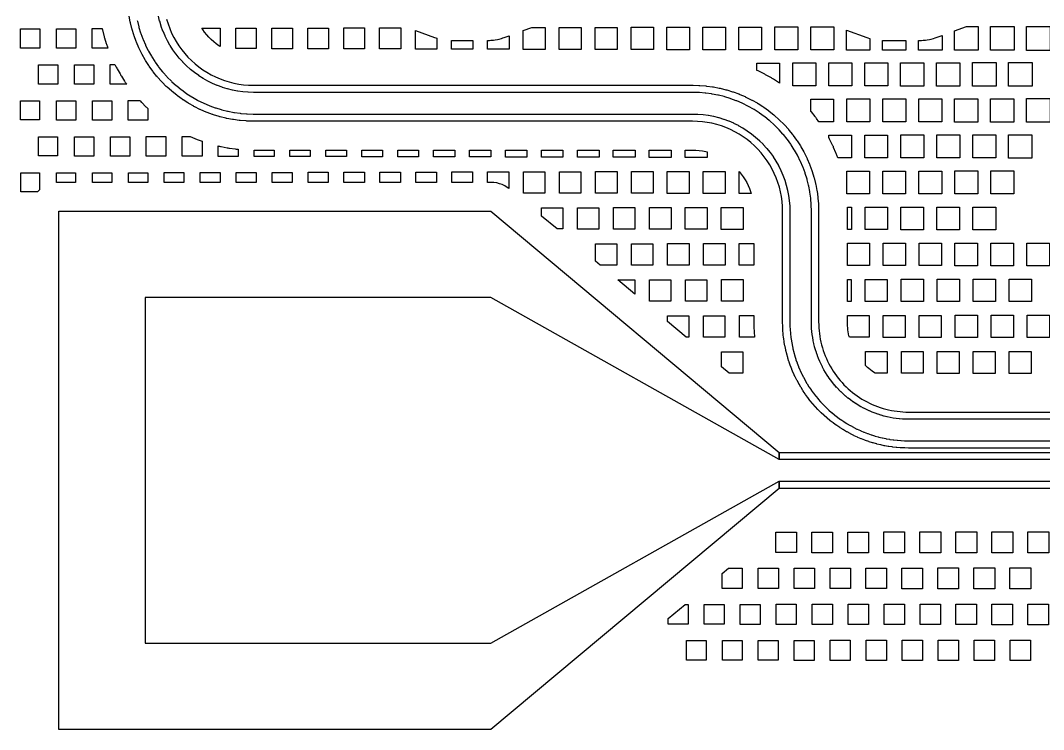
# Model space of a CAD drawing. Header units: metres. Extents: x -7 to 1980, y 20 to 2007.
# Drawn here: x -7 to 704, y 20 to 512 of the extents above; entities that cross this region are included whole.
import ezdxf

# ---------------------------------------------------------------- set-up
doc = ezdxf.new("R2010")
doc.units = ezdxf.units.M

msp = doc.modelspace()

# ---------------------------------------------------------------- linework, layer by layer
for points in [[(610, 215.5), (609.98, 215.5), (609.82, 215.5), (609.8, 215.5), (607.4, 215.54), (607.36, 215.54), (607.04, 215.55), (607, 215.55), (604.59, 215.67), (604.55, 215.67), (604.23, 215.69), (604.19, 215.69), (601.8, 215.89), (601.76, 215.89), (601.44, 215.92), (601.4, 215.93), (599.01, 216.19), (598.97, 216.2), (598.65, 216.24), (598.61, 216.25), (596.23, 216.59), (596.19, 216.6), (595.88, 216.65), (595.84, 216.66), (593.47, 217.08), (593.43, 217.08), (593.12, 217.15), (593.08, 217.15), (590.73, 217.65), (590.69, 217.66), (590.37, 217.73), (590.33, 217.74), (588, 218.31), (587.96, 218.32), (587.65, 218.4), (587.61, 218.41), (585.3, 219.06), (585.26, 219.07), (584.95, 219.16), (584.91, 219.18), (582.62, 219.9), (582.58, 219.91), (582.28, 220.01), (582.24, 220.02), (579.97, 220.82), (579.93, 220.83), (579.63, 220.94), (579.59, 220.95), (577.35, 221.82), (577.31, 221.84), (577.02, 221.96), (576.98, 221.97), (574.77, 222.91), (574.73, 222.93), (574.44, 223.05), (574.4, 223.07), (572.22, 224.08), (572.18, 224.1), (571.89, 224.24), (571.86, 224.25), (569.71, 225.33), (569.67, 225.35), (569.39, 225.5), (569.35, 225.52), (567.24, 226.66), (567.2, 226.68), (566.92, 226.84), (566.89, 226.86), (564.81, 228.07), (564.78, 228.09), (564.5, 228.26), (564.47, 228.28), (562.43, 229.56), (562.4, 229.58), (562.13, 229.76), (562.1, 229.78), (560.11, 231.12), (560.07, 231.14), (559.81, 231.33), (559.78, 231.35), (557.83, 232.76), (557.79, 232.78), (557.54, 232.97), (557.51, 233), (555.6, 234.47), (555.57, 234.49), (555.32, 234.69), (555.29, 234.72), (553.43, 236.24), (553.4, 236.27), (553.16, 236.48), (553.13, 236.5), (551.32, 238.09), (551.29, 238.12), (551.06, 238.33), (551.03, 238.36), (549.27, 240.01), (549.24, 240.03), (549.01, 240.26), (548.98, 240.28), (547.28, 241.98), (547.26, 242.01), (547.03, 242.24), (547.01, 242.27), (545.36, 244.03), (545.33, 244.06), (545.12, 244.29), (545.09, 244.32), (543.5, 246.13), (543.48, 246.16), (543.27, 246.4), (543.24, 246.43), (541.72, 248.29), (541.69, 248.32), (541.49, 248.57), (541.47, 248.6), (540, 250.51), (539.97, 250.54), (539.78, 250.79), (539.76, 250.83), (538.35, 252.78), (538.33, 252.81), (538.14, 253.07), (538.12, 253.11), (536.78, 255.1), (536.76, 255.13), (536.58, 255.4), (536.56, 255.43), (535.28, 257.47), (535.26, 257.5), (535.09, 257.78), (535.07, 257.81), (533.86, 259.89), (533.84, 259.92), (533.68, 260.2), (533.66, 260.24), (532.52, 262.35), (532.5, 262.39), (532.35, 262.67), (532.33, 262.71), (531.25, 264.86), (531.24, 264.89), (531.1, 265.18), (531.08, 265.22), (530.07, 267.4), (530.05, 267.44), (529.93, 267.73), (529.91, 267.77), (528.97, 269.98), (528.96, 270.02), (528.84, 270.31), (528.82, 270.35), (527.95, 272.59), (527.94, 272.63), (527.83, 272.93), (527.82, 272.97), (527.02, 275.24), (527.01, 275.28), (526.91, 275.58), (526.9, 275.62), (526.18, 277.91), (526.16, 277.95), (526.07, 278.26), (526.06, 278.3), (525.41, 280.61), (525.4, 280.65), (525.32, 280.96), (525.31, 281), (524.74, 283.33), (524.73, 283.37), (524.66, 283.69), (524.65, 283.73), (524.15, 286.08), (524.15, 286.12), (524.08, 286.43), (524.08, 286.47), (523.66, 288.84), (523.65, 288.88), (523.6, 289.19), (523.59, 289.23), (523.25, 291.61), (523.24, 291.65), (523.2, 291.97), (523.19, 292.01), (522.93, 294.4), (522.92, 294.44), (522.89, 294.76), (522.89, 294.8), (522.69, 297.19), (522.69, 297.23), (522.67, 297.55), (522.67, 297.59), (522.55, 300), (522.55, 300.04), (522.54, 300.36), (522.54, 300.4), (522.5, 302.8), (522.5, 302.82), (522.5, 302.98), (522.5, 303), (522.5, 379.83), (522.4, 383.38), (522.13, 386.76), (521.67, 390.11), (521.03, 393.43), (520.22, 396.72), (519.22, 399.95), (518.06, 403.13), (516.72, 406.24), (515.22, 409.27), (513.55, 412.22), (511.73, 415.07), (509.75, 417.82), (507.63, 420.46), (505.37, 422.98), (502.98, 425.37), (500.46, 427.63), (497.82, 429.75), (495.07, 431.73), (492.22, 433.55), (489.27, 435.22), (486.24, 436.72), (483.13, 438.06), (479.95, 439.22), (476.72, 440.22), (473.43, 441.03), (470.11, 441.67), (466.76, 442.13), (463.38, 442.4), (459.83, 442.5), (155, 442.5), (154.97, 442.5), (154.7, 442.5), (154.66, 442.5), (150.6, 442.61), (150.53, 442.62), (149.99, 442.65), (149.93, 442.65), (145.88, 442.98), (145.81, 442.99), (145.27, 443.05), (145.2, 443.05), (141.18, 443.6), (141.11, 443.61), (140.58, 443.7), (140.51, 443.71), (136.52, 444.48), (136.46, 444.49), (135.93, 444.61), (135.86, 444.62), (131.92, 445.6), (131.85, 445.62), (131.33, 445.77), (131.27, 445.78), (127.38, 446.98), (127.32, 447), (126.81, 447.17), (126.74, 447.19), (122.93, 448.59), (122.87, 448.62), (122.36, 448.82), (122.3, 448.84), (118.57, 450.45), (118.51, 450.48), (118.02, 450.7), (117.95, 450.73), (114.32, 452.54), (114.26, 452.57), (113.78, 452.82), (113.72, 452.86), (110.18, 454.85), (110.12, 454.89), (109.66, 455.17), (109.6, 455.2), (106.18, 457.39), (106.12, 457.43), (105.67, 457.73), (105.62, 457.77), (102.32, 460.14), (102.27, 460.18), (101.83, 460.51), (101.78, 460.55), (98.61, 463.1), (98.56, 463.14), (98.15, 463.49), (98.1, 463.53), (95.08, 466.25), (95.03, 466.29), (94.63, 466.66), (94.58, 466.71), (91.71, 469.58), (91.66, 469.63), (91.29, 470.03), (91.25, 470.08), (88.53, 473.1), (88.49, 473.15), (88.14, 473.56), (88.1, 473.61), (85.55, 476.78), (85.51, 476.83), (85.18, 477.27), (85.14, 477.32), (82.77, 480.62), (82.73, 480.67), (82.43, 481.12), (82.39, 481.18), (80.2, 484.6), (80.17, 484.66), (79.89, 485.12), (79.85, 485.18), (77.86, 488.72), (77.82, 488.78), (77.57, 489.26), (77.54, 489.32), (75.73, 492.95), (75.7, 493.02), (75.48, 493.51), (75.45, 493.57), (73.84, 497.3), (73.82, 497.36), (73.62, 497.87), (73.59, 497.93), (72.19, 501.74), (72.17, 501.81), (72, 502.32), (71.98, 502.38), (70.78, 506.27), (70.77, 506.33), (70.62, 506.85), (70.6, 506.92), (69.62, 510.86), (69.61, 510.93), (69.49, 511.46), (69.48, 511.52), (68.71, 515.51)], [(74.38, 512.5), (74.48, 512.03), (75.45, 508.16), (75.57, 507.7), (76.75, 503.88), (76.9, 503.43), (78.28, 499.69), (78.45, 499.24), (80.03, 495.58), (80.23, 495.15), (82, 491.57), (82.22, 491.15), (84.19, 487.67), (84.43, 487.27), (86.59, 483.9), (86.85, 483.51), (89.18, 480.26), (89.47, 479.89), (91.97, 476.77), (92.28, 476.41), (94.95, 473.44), (95.27, 473.1), (98.1, 470.27), (98.44, 469.95), (101.41, 467.28), (101.77, 466.97), (104.89, 464.47), (105.26, 464.18), (108.51, 461.85), (108.9, 461.59), (112.27, 459.43), (112.67, 459.19), (116.15, 457.22), (116.57, 457), (120.15, 455.23), (120.58, 455.03), (124.24, 453.45), (124.69, 453.28), (128.43, 451.9), (128.88, 451.75), (132.7, 450.57), (133.16, 450.45), (137.03, 449.48), (137.5, 449.38), (141.42, 448.63), (141.89, 448.55), (145.85, 448.01), (146.32, 447.96), (150.3, 447.64), (150.77, 447.61), (154.78, 447.5), (155.02, 447.5), (459.86, 447.5), (459.93, 447.5), (463.59, 447.4), (463.72, 447.39), (467.23, 447.11), (467.36, 447.09), (470.85, 446.62), (470.99, 446.6), (474.44, 445.93), (474.58, 445.9), (477.99, 445.05), (478.12, 445.02), (481.49, 443.98), (481.62, 443.94), (484.92, 442.73), (485.05, 442.68), (488.28, 441.29), (488.4, 441.23), (491.56, 439.66), (491.68, 439.6), (494.74, 437.87), (494.86, 437.8), (497.82, 435.9), (497.93, 435.83), (500.79, 433.77), (500.9, 433.69), (503.64, 431.49), (503.75, 431.4), (506.37, 429.05), (506.47, 428.95), (508.95, 426.47), (509.05, 426.37), (511.4, 423.75), (511.49, 423.64), (513.69, 420.9), (513.77, 420.79), (515.83, 417.93), (515.9, 417.82), (517.8, 414.86), (517.87, 414.74), (519.6, 411.68), (519.66, 411.56), (521.23, 408.4), (521.29, 408.28), (522.68, 405.05), (522.73, 404.92), (523.94, 401.62), (523.98, 401.49), (525.02, 398.12), (525.05, 397.99), (525.9, 394.58), (525.93, 394.44), (526.6, 390.99), (526.62, 390.85), (527.09, 387.36), (527.11, 387.23), (527.39, 383.72), (527.4, 383.59), (527.5, 379.93), (527.5, 379.86), (527.5, 303.01), (527.5, 302.87), (527.54, 300.5), (527.55, 300.22), (527.66, 297.85), (527.68, 297.57), (527.87, 295.22), (527.9, 294.94), (528.16, 292.59), (528.2, 292.31), (528.54, 289.97), (528.58, 289.69), (529, 287.37), (529.05, 287.09), (529.54, 284.78), (529.6, 284.51), (530.16, 282.21), (530.23, 281.94), (530.87, 279.66), (530.95, 279.39), (531.66, 277.14), (531.75, 276.87), (532.53, 274.64), (532.63, 274.38), (533.48, 272.17), (533.58, 271.91), (534.51, 269.73), (534.62, 269.48), (535.61, 267.33), (535.73, 267.08), (536.79, 264.97), (536.92, 264.72), (538.05, 262.64), (538.19, 262.39), (539.38, 260.35), (539.52, 260.11), (540.78, 258.11), (540.94, 257.88), (542.26, 255.92), (542.42, 255.69), (543.8, 253.77), (543.97, 253.54), (545.41, 251.67), (545.59, 251.45), (547.09, 249.63), (547.27, 249.42), (548.83, 247.64), (549.02, 247.43), (550.64, 245.71), (550.83, 245.51), (552.51, 243.83), (552.71, 243.64), (554.43, 242.02), (554.64, 241.83), (556.42, 240.27), (556.63, 240.09), (558.45, 238.59), (558.67, 238.41), (560.54, 236.97), (560.77, 236.8), (562.69, 235.42), (562.92, 235.26), (564.88, 233.94), (565.11, 233.78), (567.11, 232.52), (567.35, 232.38), (569.39, 231.19), (569.64, 231.05), (571.72, 229.92), (571.97, 229.79), (574.08, 228.73), (574.33, 228.61), (576.48, 227.62), (576.73, 227.51), (578.91, 226.58), (579.17, 226.48), (581.38, 225.63), (581.64, 225.53), (583.87, 224.75), (584.14, 224.66), (586.39, 223.95), (586.66, 223.87), (588.94, 223.23), (589.21, 223.16), (591.51, 222.6), (591.78, 222.54), (594.09, 222.05), (594.37, 222), (596.69, 221.58), (596.97, 221.54), (599.31, 221.2), (599.59, 221.16), (601.94, 220.9), (602.22, 220.87), (604.57, 220.68), (604.85, 220.66), (607.22, 220.55), (607.5, 220.54), (609.87, 220.5), (610.01, 220.5), (1030, 220.5)], [(1030, 235.5), (610.08, 235.5), (610.04, 235.5), (607.88, 235.53), (607.8, 235.54), (605.72, 235.64), (605.64, 235.64), (603.56, 235.81), (603.48, 235.82), (601.41, 236.05), (601.33, 236.06), (599.27, 236.36), (599.19, 236.37), (597.14, 236.74), (597.06, 236.75), (595.02, 237.19), (594.94, 237.2), (592.92, 237.7), (592.84, 237.72), (590.83, 238.28), (590.76, 238.3), (588.77, 238.93), (588.69, 238.95), (586.73, 239.64), (586.65, 239.67), (584.71, 240.42), (584.63, 240.45), (582.71, 241.26), (582.64, 241.29), (580.75, 242.17), (580.68, 242.2), (578.81, 243.14), (578.74, 243.17), (576.91, 244.17), (576.84, 244.21), (575.04, 245.26), (574.98, 245.3), (573.21, 246.41), (573.14, 246.45), (571.42, 247.62), (571.35, 247.66), (569.66, 248.88), (569.6, 248.93), (567.95, 250.2), (567.88, 250.25), (566.28, 251.58), (566.22, 251.63), (564.65, 253.01), (564.59, 253.06), (563.07, 254.48), (563.01, 254.54), (561.54, 256.01), (561.48, 256.07), (560.06, 257.59), (560.01, 257.65), (558.63, 259.22), (558.58, 259.28), (557.25, 260.88), (557.2, 260.95), (555.93, 262.6), (555.88, 262.66), (554.66, 264.35), (554.62, 264.42), (553.45, 266.14), (553.41, 266.21), (552.3, 267.98), (552.26, 268.04), (551.21, 269.84), (551.17, 269.91), (550.17, 271.74), (550.14, 271.81), (549.2, 273.68), (549.17, 273.75), (548.29, 275.64), (548.26, 275.71), (547.45, 277.63), (547.42, 277.71), (546.67, 279.65), (546.64, 279.73), (545.95, 281.69), (545.93, 281.77), (545.3, 283.76), (545.28, 283.83), (544.72, 285.84), (544.7, 285.92), (544.2, 287.94), (544.19, 288.02), (543.75, 290.06), (543.74, 290.14), (543.37, 292.19), (543.36, 292.27), (543.06, 294.33), (543.05, 294.41), (542.82, 296.48), (542.81, 296.56), (542.64, 298.64), (542.64, 298.72), (542.54, 300.8), (542.53, 300.88), (542.5, 303.04), (542.5, 303.08), (542.5, 379.98), (542.5, 380.22), (542.39, 384.23), (542.36, 384.7), (542.04, 388.68), (541.99, 389.15), (541.45, 393.11), (541.37, 393.58), (540.62, 397.5), (540.52, 397.97), (539.55, 401.84), (539.43, 402.3), (538.25, 406.12), (538.1, 406.57), (536.72, 410.31), (536.55, 410.76), (534.97, 414.42), (534.77, 414.85), (533, 418.43), (532.78, 418.85), (530.81, 422.33), (530.57, 422.73), (528.41, 426.1), (528.15, 426.49), (525.82, 429.74), (525.53, 430.11), (523.03, 433.23), (522.72, 433.59), (520.05, 436.56), (519.73, 436.9), (516.9, 439.73), (516.56, 440.05), (513.59, 442.72), (513.23, 443.03), (510.11, 445.53), (509.74, 445.82), (506.49, 448.15), (506.1, 448.41), (502.73, 450.57), (502.33, 450.81), (498.85, 452.78), (498.43, 453), (494.85, 454.77), (494.42, 454.97), (490.76, 456.55), (490.31, 456.72), (486.57, 458.1), (486.12, 458.25), (482.3, 459.43), (481.84, 459.55), (477.97, 460.52), (477.5, 460.62), (473.58, 461.37), (473.11, 461.45), (469.15, 461.99), (468.68, 462.04), (464.7, 462.36), (464.23, 462.39), (460.22, 462.5), (459.98, 462.5), (155.14, 462.5), (155.07, 462.5), (151.41, 462.6), (151.28, 462.61), (147.77, 462.89), (147.64, 462.91), (144.15, 463.38), (144.01, 463.4), (140.56, 464.07), (140.42, 464.1), (137.01, 464.95), (136.88, 464.98), (133.51, 466.02), (133.38, 466.06), (130.08, 467.27), (129.95, 467.32), (126.72, 468.71), (126.6, 468.77), (123.44, 470.34), (123.32, 470.4), (120.26, 472.13), (120.14, 472.2), (117.18, 474.1), (117.07, 474.17), (114.21, 476.23), (114.1, 476.31), (111.36, 478.51), (111.25, 478.6), (108.63, 480.95), (108.53, 481.05), (106.05, 483.53), (105.95, 483.63), (103.6, 486.25), (103.51, 486.36), (101.31, 489.1), (101.23, 489.21), (99.17, 492.07), (99.1, 492.18), (97.2, 495.14), (97.13, 495.26), (95.4, 498.32), (95.34, 498.44), (93.77, 501.6), (93.71, 501.72), (92.32, 504.95), (92.27, 505.08), (91.06, 508.38), (91.02, 508.51), (89.98, 511.88), (89.95, 512.01), (89.1, 515.42)], [(94.78, 513.28), (95.78, 510.05), (96.94, 506.87), (98.28, 503.76), (99.78, 500.73), (101.45, 497.78), (103.27, 494.93), (105.25, 492.18), (107.37, 489.54), (109.63, 487.02), (112.02, 484.63), (114.54, 482.37), (117.18, 480.25), (119.93, 478.27), (122.78, 476.45), (125.73, 474.78), (128.76, 473.28), (131.87, 471.94), (135.05, 470.78), (138.28, 469.78), (141.57, 468.97), (144.89, 468.33), (148.24, 467.87), (151.62, 467.6), (155.17, 467.5), (460, 467.5), (460.03, 467.5), (460.3, 467.5), (460.34, 467.5), (464.4, 467.39), (464.47, 467.38), (465.01, 467.35), (465.07, 467.35), (469.12, 467.02), (469.19, 467.01), (469.73, 466.95), (469.8, 466.95), (473.82, 466.4), (473.89, 466.39), (474.42, 466.3), (474.49, 466.29), (478.48, 465.52), (478.54, 465.51), (479.07, 465.39), (479.14, 465.38), (483.08, 464.4), (483.15, 464.38), (483.67, 464.23), (483.73, 464.22), (487.62, 463.02), (487.68, 463), (488.19, 462.83), (488.26, 462.81), (492.07, 461.41), (492.13, 461.38), (492.64, 461.18), (492.7, 461.16), (496.43, 459.55), (496.49, 459.52), (496.98, 459.3), (497.05, 459.27), (500.68, 457.46), (500.74, 457.43), (501.22, 457.18), (501.28, 457.14), (504.82, 455.15), (504.88, 455.11), (505.34, 454.83), (505.4, 454.8), (508.82, 452.61), (508.88, 452.57), (509.33, 452.27), (509.38, 452.23), (512.68, 449.86), (512.73, 449.82), (513.17, 449.49), (513.22, 449.45), (516.39, 446.9), (516.44, 446.86), (516.85, 446.51), (516.9, 446.47), (519.92, 443.75), (519.97, 443.71), (520.37, 443.34), (520.42, 443.29), (523.29, 440.42), (523.34, 440.37), (523.71, 439.97), (523.75, 439.92), (526.47, 436.9), (526.51, 436.85), (526.86, 436.44), (526.9, 436.39), (529.45, 433.22), (529.49, 433.17), (529.82, 432.73), (529.86, 432.68), (532.23, 429.38), (532.27, 429.33), (532.57, 428.88), (532.61, 428.82), (534.8, 425.4), (534.83, 425.34), (535.11, 424.88), (535.15, 424.82), (537.14, 421.28), (537.18, 421.22), (537.43, 420.74), (537.46, 420.68), (539.27, 417.05), (539.3, 416.98), (539.52, 416.49), (539.55, 416.43), (541.16, 412.7), (541.18, 412.64), (541.38, 412.13), (541.41, 412.07), (542.81, 408.26), (542.83, 408.19), (543, 407.68), (543.02, 407.62), (544.22, 403.73), (544.23, 403.67), (544.38, 403.15), (544.4, 403.08), (545.38, 399.14), (545.39, 399.07), (545.51, 398.54), (545.52, 398.48), (546.29, 394.49), (546.3, 394.42), (546.39, 393.89), (546.4, 393.82), (546.95, 389.8), (546.95, 389.73), (547.01, 389.19), (547.02, 389.12), (547.35, 385.07), (547.35, 385.01), (547.38, 384.47), (547.39, 384.4), (547.5, 380.34), (547.5, 380.3), (547.5, 380.03), (547.5, 380), (547.5, 303.1), (547.53, 301), (547.63, 299), (547.79, 297), (548.01, 295.01), (548.3, 293.03), (548.65, 291.05), (549.07, 289.09), (549.55, 287.15), (550.08, 285.22), (550.69, 283.31), (551.35, 281.42), (552.07, 279.55), (552.85, 277.7), (553.69, 275.88), (554.59, 274.09), (555.54, 272.33), (556.55, 270.6), (557.62, 268.9), (558.74, 267.24), (559.91, 265.62), (561.14, 264.03), (562.41, 262.49), (563.73, 260.98), (565.1, 259.52), (566.52, 258.1), (567.98, 256.73), (569.49, 255.41), (571.03, 254.14), (572.62, 252.91), (574.24, 251.74), (575.9, 250.62), (577.6, 249.55), (579.33, 248.54), (581.09, 247.59), (582.88, 246.69), (584.7, 245.85), (586.55, 245.07), (588.42, 244.35), (590.31, 243.69), (592.22, 243.08), (594.15, 242.55), (596.09, 242.07), (598.05, 241.65), (600.03, 241.3), (602.01, 241.01), (604, 240.79), (606, 240.63), (608, 240.53), (610.1, 240.5), (1030, 240.5)], [(-6.69, 493.31), (-6.69, 506.69), (6.69, 506.69), (6.69, 493.31), (-6.69, 493.31), (-6.69, 493.31)], [(18.25, 493.25), (18.25, 506.75), (31.75, 506.75), (31.75, 493.25), (18.25, 493.25), (18.25, 493.25)], [(43.18, 493.18), (43.18, 506.82), (50.03, 506.82), (50.09, 506.56), (50.21, 506.03), (51.19, 502.09), (51.33, 501.57), (51.51, 500.92), (51.67, 500.4), (52.86, 496.51), (53.02, 496), (53.24, 495.36), (53.42, 494.84), (54.03, 493.18), (43.18, 493.18), (43.18, 493.18)], [(119.28, 507.02), (132.02, 507.02), (132.02, 494.28), (131.16, 494.83), (129.29, 496.18), (127.49, 497.62), (125.78, 499.15), (124.15, 500.78), (122.62, 502.49), (121.18, 504.29), (119.83, 506.16), (119.28, 507.02), (119.28, 507.02)], [(142.92, 492.92), (142.92, 507.08), (157.08, 507.08), (157.08, 492.92), (142.92, 492.92), (142.92, 492.92)], [(167.85, 492.85), (167.85, 507.15), (182.15, 507.15), (182.15, 492.85), (167.85, 492.85), (167.85, 492.85)], [(192.79, 492.79), (192.79, 507.21), (207.21, 507.21), (207.21, 492.79), (192.79, 492.79), (192.79, 492.79)], [(217.73, 492.73), (217.73, 507.27), (232.27, 507.27), (232.27, 492.73), (217.73, 492.73), (217.73, 492.73)], [(242.66, 492.66), (242.66, 507.34), (257.34, 507.34), (257.34, 492.66), (242.66, 492.66), (242.66, 492.66)], [(267.6, 492.6), (267.6, 505.43), (280.86, 500.6), (281.69, 500.32), (282.4, 500.09), (282.4, 492.6), (267.6, 492.6), (267.6, 492.6)], [(342.42, 492.42), (342.42, 505.43), (348.32, 507.58), (357.58, 507.58), (357.58, 492.42), (342.42, 492.42), (342.42, 492.42)], [(367.36, 492.36), (367.36, 507.64), (382.64, 507.64), (382.64, 492.36), (367.36, 492.36), (367.36, 492.36)], [(392.3, 492.3), (392.3, 507.7), (407.7, 507.7), (407.7, 492.3), (392.3, 492.3), (392.3, 492.3)], [(417.24, 492.24), (417.24, 507.76), (432.76, 507.76), (432.76, 492.24), (417.24, 492.24), (417.24, 492.24)], [(442.19, 492.19), (442.19, 507.81), (457.81, 507.81), (457.81, 492.19), (442.19, 492.19), (442.19, 492.19)], [(467.13, 492.13), (467.13, 507.87), (482.87, 507.87), (482.87, 492.13), (467.13, 492.13), (467.13, 492.13)], [(492.08, 492.08), (492.08, 507.92), (507.92, 507.92), (507.92, 492.08), (492.08, 492.08), (492.08, 492.08)], [(517.03, 492.03), (517.03, 507.97), (532.97, 507.97), (532.97, 492.03), (517.03, 492.03), (517.03, 492.03)], [(541.98, 491.98), (541.98, 508.02), (558.02, 508.02), (558.02, 491.98), (541.98, 491.98), (541.98, 491.98)], [(566.93, 491.93), (566.93, 505.67), (580.86, 500.6), (581.69, 500.32), (582.73, 499.99), (583.07, 499.9), (583.07, 491.93), (566.93, 491.93), (566.93, 491.93)], [(641.79, 491.79), (641.79, 505.2), (650.05, 508.21), (658.21, 508.21), (658.21, 491.79), (641.79, 491.79), (641.79, 491.79)], [(666.75, 491.75), (666.75, 508.25), (683.25, 508.25), (683.25, 491.75), (666.75, 491.75), (666.75, 491.75)], [(691.71, 491.71), (691.71, 508.29), (708.29, 508.29), (708.29, 491.71), (691.71, 491.71), (691.71, 491.71)], [(292.54, 492.54), (292.54, 498.64), (307.46, 498.64), (307.46, 492.54), (292.54, 492.54), (292.54, 492.54)], [(317.48, 492.48), (317.48, 498.64), (318.02, 498.64), (318.9, 498.66), (319.99, 498.71), (321.72, 498.86), (322.8, 499), (324.52, 499.3), (325.59, 499.54), (327.27, 499.99), (328.31, 500.32), (329.14, 500.6), (332.52, 501.83), (332.52, 492.48), (317.48, 492.48), (317.48, 492.48)], [(591.88, 491.88), (591.88, 498.64), (591.98, 498.64), (608.12, 498.64), (608.12, 491.88), (591.88, 491.88), (591.88, 491.88)], [(616.83, 491.83), (616.83, 498.64), (618.02, 498.64), (618.9, 498.66), (619.99, 498.71), (621.72, 498.86), (622.8, 499), (624.52, 499.3), (625.59, 499.54), (627.27, 499.99), (628.31, 500.32), (629.14, 500.6), (633.17, 502.07), (633.17, 491.83), (616.83, 491.83), (616.83, 491.83)], [(579.46, 466.96), (579.46, 483.04), (595.54, 483.04), (595.54, 466.96), (579.46, 466.96), (579.46, 466.96)], [(604.42, 466.92), (604.42, 483.08), (620.58, 483.08), (620.58, 466.92), (604.42, 466.92), (604.42, 466.92)], [(629.37, 466.87), (629.37, 483.13), (645.63, 483.13), (645.63, 466.87), (629.37, 466.87), (629.37, 466.87)], [(654.33, 466.83), (654.33, 483.17), (670.67, 483.17), (670.67, 466.83), (654.33, 466.83), (654.33, 466.83)], [(679.29, 466.79), (679.29, 483.21), (695.71, 483.21), (695.71, 466.79), (679.29, 466.79), (679.29, 466.79)], [(5.81, 468.31), (5.81, 481.69), (19.19, 481.69), (19.19, 468.31), (5.81, 468.31), (5.81, 468.31)], [(30.75, 468.25), (30.75, 481.75), (44.25, 481.75), (44.25, 468.25), (30.75, 468.25), (30.75, 468.25)], [(55.68, 468.18), (55.68, 481.82), (58.93, 481.82), (59.62, 480.43), (59.87, 479.95), (60.19, 479.35), (60.45, 478.87), (62.44, 475.34), (62.72, 474.87), (63.07, 474.29), (63.35, 473.83), (65.54, 470.41), (65.84, 469.96), (66.22, 469.39), (66.53, 468.95), (67.08, 468.18), (55.68, 468.18), (55.68, 468.18)], [(504.61, 477.8), (504.61, 482.89), (520.39, 482.89), (520.39, 468.93), (520.04, 469.16), (519.59, 469.46), (516.17, 471.65), (515.71, 471.93), (515.13, 472.28), (514.66, 472.56), (511.13, 474.55), (510.65, 474.81), (510.05, 475.13), (509.57, 475.38), (505.93, 477.18), (505.44, 477.42), (504.83, 477.7), (504.61, 477.8), (504.61, 477.8)], [(529.56, 467.06), (529.56, 482.94), (545.44, 482.94), (545.44, 467.06), (529.56, 467.06), (529.56, 467.06)], [(554.51, 467.01), (554.51, 482.99), (570.49, 482.99), (570.49, 467.01), (554.51, 467.01), (554.51, 467.01)], [(-6.62, 443.38), (-6.62, 456.62), (6.62, 456.62), (6.62, 443.38), (-6.62, 443.38), (-6.62, 443.38)], [(18.32, 443.32), (18.32, 456.68), (31.68, 456.68), (31.68, 443.32), (18.32, 443.32), (18.32, 443.32)], [(43.25, 443.25), (43.25, 456.75), (56.75, 456.75), (56.75, 443.25), (43.25, 443.25), (43.25, 443.25)], [(68.19, 443.19), (68.19, 456.81), (76.28, 456.81), (76.36, 456.72), (76.73, 456.32), (77.19, 455.83), (77.57, 455.44), (80.44, 452.57), (80.83, 452.19), (81.32, 451.73), (81.72, 451.36), (81.81, 451.28), (81.81, 443.19), (68.19, 443.19), (68.19, 443.19)], [(542.09, 449.4), (542.09, 457.91), (557.91, 457.91), (557.91, 442.09), (547.73, 442.09), (546.1, 444.35), (545.78, 444.78), (545.37, 445.32), (545.04, 445.75), (542.49, 448.92), (542.15, 449.33), (542.09, 449.4), (542.09, 449.4)], [(567.04, 442.04), (567.04, 457.96), (582.96, 457.96), (582.96, 442.04), (567.04, 442.04), (567.04, 442.04)], [(592, 442), (592, 458), (608, 458), (608, 442), (592, 442), (592, 442)], [(616.96, 441.96), (616.96, 458.04), (633.04, 458.04), (633.04, 441.96), (616.96, 441.96), (616.96, 441.96)], [(641.91, 441.91), (641.91, 458.09), (658.09, 458.09), (658.09, 441.91), (641.91, 441.91), (641.91, 441.91)], [(666.88, 441.88), (666.88, 458.12), (683.12, 458.12), (683.12, 441.88), (666.88, 441.88), (666.88, 441.88)], [(691.84, 441.84), (691.84, 458.16), (708.16, 458.16), (708.16, 441.84), (691.84, 441.84), (691.84, 441.84)], [(5.89, 418.39), (5.89, 431.61), (19.11, 431.61), (19.11, 418.39), (5.89, 418.39), (5.89, 418.39)], [(30.82, 418.32), (30.82, 431.68), (44.18, 431.68), (44.18, 418.32), (30.82, 418.32), (30.82, 418.32)], [(55.76, 418.26), (55.76, 431.74), (69.24, 431.74), (69.24, 418.26), (55.76, 418.26), (55.76, 418.26)], [(80.69, 418.19), (80.69, 431.81), (94.31, 431.81), (94.31, 418.19), (80.69, 418.19), (80.69, 418.19)], [(105.63, 418.13), (105.63, 431.87), (111.15, 431.87), (114.4, 430.47), (114.9, 430.26), (115.53, 430.01), (116.03, 429.82), (119.37, 428.59), (119.37, 418.13), (105.63, 418.13), (105.63, 418.13)], [(554.63, 431), (554.63, 432.87), (570.37, 432.87), (570.37, 417.13), (560.86, 417.13), (560.18, 418.97), (559.99, 419.47), (559.74, 420.1), (559.53, 420.6), (557.92, 424.33), (557.7, 424.83), (557.42, 425.44), (557.18, 425.93), (555.38, 429.57), (555.13, 430.05), (554.81, 430.65), (554.63, 431), (554.63, 431)], [(579.58, 417.08), (579.58, 432.92), (595.42, 432.92), (595.42, 417.08), (579.58, 417.08), (579.58, 417.08)], [(604.54, 417.04), (604.54, 432.96), (620.46, 432.96), (620.46, 417.04), (604.54, 417.04), (604.54, 417.04)], [(629.5, 417), (629.5, 433), (645.5, 433), (645.5, 417), (629.5, 417), (629.5, 417)], [(654.46, 416.96), (654.46, 433.04), (670.54, 433.04), (670.54, 416.96), (654.46, 416.96), (654.46, 416.96)], [(679.42, 416.92), (679.42, 433.08), (695.58, 433.08), (695.58, 416.92), (679.42, 416.92), (679.42, 416.92)], [(130.57, 418.07), (130.57, 425.33), (131.03, 425.21), (131.56, 425.09), (132.22, 424.95), (132.75, 424.84), (136.74, 424.07), (137.28, 423.98), (137.94, 423.87), (138.48, 423.79), (142.5, 423.24), (143.04, 423.17), (143.71, 423.1), (144.25, 423.05), (144.43, 423.03), (144.43, 418.07), (130.57, 418.07), (130.57, 418.07)], [(155.51, 418.01), (155.51, 422.5), (169.49, 422.5), (169.49, 418.01), (155.51, 418.01), (155.51, 418.01)], [(180.44, 417.94), (180.44, 422.5), (194.56, 422.5), (194.56, 417.94), (180.44, 417.94), (180.44, 417.94)], [(205.38, 417.88), (205.38, 422.5), (219.62, 422.5), (219.62, 417.88), (205.38, 417.88), (205.38, 417.88)], [(230.32, 417.82), (230.32, 422.5), (244.68, 422.5), (244.68, 417.82), (230.32, 417.82), (230.32, 417.82)], [(255.26, 417.76), (255.26, 422.5), (269.74, 422.5), (269.74, 417.76), (255.26, 417.76), (255.26, 417.76)], [(280.2, 417.7), (280.2, 422.5), (294.8, 422.5), (294.8, 417.7), (280.2, 417.7), (280.2, 417.7)], [(305.15, 417.65), (305.15, 422.5), (319.85, 422.5), (319.85, 417.65), (305.15, 417.65), (305.15, 417.65)], [(330.09, 417.59), (330.09, 422.5), (344.91, 422.5), (344.91, 417.59), (330.09, 417.59), (330.09, 417.59)], [(355.03, 417.53), (355.03, 422.5), (369.97, 422.5), (369.97, 417.53), (355.03, 417.53), (355.03, 417.53)], [(379.98, 417.48), (379.98, 422.5), (395.02, 422.5), (395.02, 417.48), (379.98, 417.48), (379.98, 417.48)], [(404.92, 417.42), (404.92, 422.5), (420.08, 422.5), (420.08, 417.42), (404.92, 417.42), (404.92, 417.42)], [(429.87, 417.37), (429.87, 422.5), (445.13, 422.5), (445.13, 417.37), (429.87, 417.37), (429.87, 417.37)], [(454.82, 417.32), (454.82, 422.5), (459.56, 422.5), (462.3, 422.43), (464.59, 422.24), (466.87, 421.93), (469.13, 421.49), (470.18, 421.23), (470.18, 417.32), (454.82, 417.32), (454.82, 417.32)], [(-6.54, 393.46), (-6.54, 406.54), (6.54, 406.54), (6.54, 394.76), (5.86, 394.14), (5.24, 393.46), (-6.54, 393.46), (-6.54, 393.46)], [(18.39, 399.92), (18.39, 406.61), (31.61, 406.61), (31.61, 400), (20, 400), (18.39, 399.92), (18.39, 399.92)], [(43.33, 400), (43.33, 406.67), (56.67, 406.67), (56.67, 400), (43.33, 400), (43.33, 400)], [(68.27, 400), (68.27, 406.73), (81.73, 406.73), (81.73, 400), (68.27, 400), (68.27, 400)], [(93.2, 400), (93.2, 406.8), (106.8, 406.8), (106.8, 400), (93.2, 400), (93.2, 400)], [(118.14, 400), (118.14, 406.86), (131.86, 406.86), (131.86, 400), (118.14, 400), (118.14, 400)], [(143.08, 400), (143.08, 406.92), (156.92, 406.92), (156.92, 400), (143.08, 400), (143.08, 400)], [(168.02, 400), (168.02, 406.98), (181.98, 406.98), (181.98, 400), (168.02, 400), (168.02, 400)], [(192.96, 400), (192.96, 407.04), (207.04, 407.04), (207.04, 400), (192.96, 400), (192.96, 400)], [(217.9, 400), (217.9, 407.1), (232.1, 407.1), (232.1, 400), (217.9, 400), (217.9, 400)], [(242.84, 400), (242.84, 407.16), (257.16, 407.16), (257.16, 400), (242.84, 400), (242.84, 400)], [(267.78, 400), (267.78, 407.22), (282.22, 407.22), (282.22, 400), (267.78, 400), (267.78, 400)], [(292.72, 400), (292.72, 407.28), (307.28, 407.28), (307.28, 400), (292.72, 400), (292.72, 400)], [(317.67, 400), (317.67, 407.33), (332.33, 407.33), (332.33, 395.72), (331.25, 396.53), (329.55, 397.57), (327.76, 398.43), (325.89, 399.11), (323.96, 399.6), (321.99, 399.9), (320, 400), (317.67, 400), (317.67, 400)], [(342.61, 392.61), (342.61, 407.39), (357.39, 407.39), (357.39, 392.61), (342.61, 392.61), (342.61, 392.61)], [(367.56, 392.56), (367.56, 407.44), (382.44, 407.44), (382.44, 392.56), (367.56, 392.56), (367.56, 392.56)], [(392.5, 392.5), (392.5, 407.5), (407.5, 407.5), (407.5, 392.5), (392.5, 392.5), (392.5, 392.5)], [(417.45, 392.45), (417.45, 407.55), (432.55, 407.55), (432.55, 392.45), (417.45, 392.45), (417.45, 392.45)], [(442.4, 392.4), (442.4, 407.6), (457.6, 407.6), (457.6, 392.4), (442.4, 392.4), (442.4, 392.4)], [(467.35, 392.35), (467.35, 407.65), (482.65, 407.65), (482.65, 392.35), (467.35, 392.35), (467.35, 392.35)], [(492.3, 392.3), (492.3, 407.6), (492.38, 407.51), (493.82, 405.71), (495.17, 403.84), (496.41, 401.9), (497.54, 399.9), (498.56, 397.84), (499.47, 395.73), (500.26, 393.57), (500.65, 392.3), (492.3, 392.3), (492.3, 392.3)], [(567.16, 392.16), (567.16, 407.84), (582.84, 407.84), (582.84, 392.16), (567.16, 392.16), (567.16, 392.16)], [(592.12, 392.12), (592.12, 407.88), (607.88, 407.88), (607.88, 392.12), (592.12, 392.12), (592.12, 392.12)], [(617.08, 392.08), (617.08, 407.92), (632.92, 407.92), (632.92, 392.08), (617.08, 392.08), (617.08, 392.08)], [(642.04, 392.04), (642.04, 407.96), (657.96, 407.96), (657.96, 392.04), (642.04, 392.04), (642.04, 392.04)], [(667.01, 392.01), (667.01, 407.99), (682.99, 407.99), (682.99, 392.01), (667.01, 392.01), (667.01, 392.01)], [(520, 187.5), (320, 20), (20, 20), (20, 380), (320, 380), (520, 212.5), (520, 207.5), (320, 320), (80, 320), (80, 80), (320, 80), (520, 192.5), (520, 187.5), (520, 187.5)], [(355.14, 376.66), (355.14, 382.36), (369.86, 382.36), (369.86, 367.64), (365.91, 367.64), (355.14, 376.66), (355.14, 376.66)], [(380.08, 367.58), (380.08, 382.42), (394.92, 382.42), (394.92, 367.58), (380.08, 367.58), (380.08, 367.58)], [(405.03, 367.53), (405.03, 382.47), (419.97, 382.47), (419.97, 367.53), (405.03, 367.53), (405.03, 367.53)], [(429.98, 367.48), (429.98, 382.52), (445.02, 382.52), (445.02, 367.48), (429.98, 367.48), (429.98, 367.48)], [(454.93, 367.43), (454.93, 382.57), (470.07, 382.57), (470.07, 367.43), (454.93, 367.43), (454.93, 367.43)], [(479.88, 367.38), (479.88, 382.62), (495.12, 382.62), (495.12, 367.38), (479.88, 367.38), (479.88, 367.38)], [(567.44, 382.75), (570.25, 382.75), (570.25, 367.25), (567.5, 367.25), (567.5, 380), (567.5, 380.27), (567.49, 380.61), (567.49, 380.88), (567.44, 382.75), (567.44, 382.75)], [(579.71, 367.21), (579.71, 382.79), (595.29, 382.79), (595.29, 367.21), (579.71, 367.21), (579.71, 367.21)], [(604.66, 367.16), (604.66, 382.84), (620.34, 382.84), (620.34, 367.16), (604.66, 367.16), (604.66, 367.16)], [(629.63, 367.13), (629.63, 382.87), (645.37, 382.87), (645.37, 367.13), (629.63, 367.13), (629.63, 367.13)], [(654.59, 367.09), (654.59, 382.91), (670.41, 382.91), (670.41, 367.09), (654.59, 367.09), (654.59, 367.09)], [(392.61, 345.28), (392.61, 357.39), (407.39, 357.39), (407.39, 342.61), (395.79, 342.61), (392.61, 345.28), (392.61, 345.28)], [(417.56, 342.56), (417.56, 357.44), (432.44, 357.44), (432.44, 342.56), (417.56, 342.56), (417.56, 342.56)], [(442.51, 342.51), (442.51, 357.49), (457.49, 357.49), (457.49, 342.51), (442.51, 342.51), (442.51, 342.51)], [(467.46, 342.46), (467.46, 357.54), (482.54, 357.54), (482.54, 342.46), (467.46, 342.46), (467.46, 342.46)], [(492.42, 342.42), (492.42, 357.58), (502.5, 357.58), (502.5, 342.42), (492.42, 342.42), (492.42, 342.42)], [(567.5, 357.71), (582.71, 357.71), (582.71, 342.29), (567.5, 342.29), (567.5, 357.71), (567.5, 357.71)], [(592.25, 342.25), (592.25, 357.75), (607.75, 357.75), (607.75, 342.25), (592.25, 342.25), (592.25, 342.25)], [(617.21, 342.21), (617.21, 357.79), (632.79, 357.79), (632.79, 342.21), (617.21, 342.21), (617.21, 342.21)], [(642.17, 342.17), (642.17, 357.83), (657.83, 357.83), (657.83, 342.17), (642.17, 342.17), (642.17, 342.17)], [(667.14, 342.14), (667.14, 357.86), (682.86, 357.86), (682.86, 342.14), (667.14, 342.14), (667.14, 342.14)], [(692.11, 342.11), (692.11, 357.89), (707.89, 357.89), (707.89, 342.11), (692.11, 342.11), (692.11, 342.11)], [(408.04, 332.36), (419.86, 332.36), (419.86, 322.46), (408.04, 332.36), (408.04, 332.36)], [(430.09, 317.59), (430.09, 332.41), (444.91, 332.41), (444.91, 317.59), (430.09, 317.59), (430.09, 317.59)], [(455.05, 317.55), (455.05, 332.45), (469.95, 332.45), (469.95, 317.55), (455.05, 317.55), (455.05, 317.55)], [(480, 317.5), (480, 332.5), (495, 332.5), (495, 317.5), (480, 317.5), (480, 317.5)], [(567.5, 332.63), (570.13, 332.63), (570.13, 317.37), (567.5, 317.37), (567.5, 332.63), (567.5, 332.63)], [(579.83, 317.33), (579.83, 332.67), (595.17, 332.67), (595.17, 317.33), (579.83, 317.33), (579.83, 317.33)], [(604.79, 317.29), (604.79, 332.71), (620.21, 332.71), (620.21, 317.29), (604.79, 317.29), (604.79, 317.29)], [(629.76, 317.26), (629.76, 332.74), (645.24, 332.74), (645.24, 317.26), (629.76, 317.26), (629.76, 317.26)], [(654.72, 317.22), (654.72, 332.78), (670.28, 332.78), (670.28, 317.22), (654.72, 317.22), (654.72, 317.22)], [(679.69, 317.19), (679.69, 332.81), (695.31, 332.81), (695.31, 317.19), (679.69, 317.19), (679.69, 317.19)], [(442.63, 303.39), (442.63, 307.37), (457.37, 307.37), (457.37, 292.63), (455.47, 292.63), (442.63, 303.39), (442.63, 303.39)], [(467.58, 292.58), (467.58, 307.42), (482.42, 307.42), (482.42, 292.58), (467.58, 292.58), (467.58, 292.58)], [(492.54, 292.54), (492.54, 307.46), (502.5, 307.46), (502.5, 303), (502.5, 302.84), (502.5, 302.64), (502.5, 302.48), (502.54, 300.08), (502.55, 299.75), (502.56, 299.35), (502.58, 299.03), (502.69, 296.63), (502.71, 296.31), (502.74, 295.91), (502.76, 295.59), (502.95, 293.2), (502.98, 292.88), (503.01, 292.54), (492.54, 292.54), (492.54, 292.54)], [(567.5, 307.58), (582.58, 307.58), (582.58, 292.42), (568.85, 292.42), (568.57, 293.54), (568.29, 294.88), (568.05, 296.22), (567.85, 297.57), (567.7, 298.92), (567.59, 300.28), (567.53, 301.64), (567.5, 303.26), (567.5, 307.58), (567.5, 307.58)], [(592.38, 292.38), (592.38, 307.62), (607.62, 307.62), (607.62, 292.38), (592.38, 292.38), (592.38, 292.38)], [(617.34, 292.34), (617.34, 307.66), (632.66, 307.66), (632.66, 292.34), (617.34, 292.34), (617.34, 292.34)], [(642.31, 292.31), (642.31, 307.69), (657.69, 307.69), (657.69, 292.31), (642.31, 292.31), (642.31, 292.31)], [(667.28, 292.28), (667.28, 307.72), (682.72, 307.72), (682.72, 292.28), (667.28, 292.28), (667.28, 292.28)], [(692.25, 292.25), (692.25, 307.75), (707.75, 307.75), (707.75, 292.25), (692.25, 292.25), (692.25, 292.25)], [(480.12, 271.99), (480.12, 282.38), (494.88, 282.38), (494.88, 267.62), (485.33, 267.62), (480.12, 271.99), (480.12, 271.99)], [(579.96, 272.95), (579.96, 282.54), (595.04, 282.54), (595.04, 267.46), (586.7, 267.46), (585.69, 268.15), (584.58, 268.94), (583.5, 269.78), (582.45, 270.64), (581.43, 271.54), (580.44, 272.47), (579.96, 272.95), (579.96, 272.95)], [(604.93, 267.43), (604.93, 282.57), (620.07, 282.57), (620.07, 267.43), (604.93, 267.43), (604.93, 267.43)], [(629.89, 267.39), (629.89, 282.61), (645.11, 282.61), (645.11, 267.39), (629.89, 267.39), (629.89, 267.39)], [(654.86, 267.36), (654.86, 282.64), (670.14, 282.64), (670.14, 267.36), (654.86, 267.36), (654.86, 267.36)], [(679.83, 267.33), (679.83, 282.67), (695.17, 282.67), (695.17, 267.33), (679.83, 267.33), (679.83, 267.33)], [(1030, 215.5), (610, 215.5), (610, 215.5)], [(1480, 212.5), (1480, 207.5), (520, 207.5), (520, 212.5), (1480, 212.5), (1480, 212.5)], [(520, 187.5), (520, 192.5), (1480, 192.5), (1480, 187.5), (520, 187.5), (520, 187.5)], [(517.88, 142.88), (517.88, 157.12), (532.12, 157.12), (532.12, 142.88), (517.88, 142.88), (517.88, 142.88)], [(542.84, 142.84), (542.84, 157.16), (557.16, 157.16), (557.16, 142.84), (542.84, 142.84), (542.84, 142.84)], [(567.81, 142.81), (567.81, 157.19), (582.19, 157.19), (582.19, 142.81), (567.81, 142.81), (567.81, 142.81)], [(592.78, 142.78), (592.78, 157.22), (607.22, 157.22), (607.22, 142.78), (592.78, 142.78), (592.78, 142.78)], [(617.75, 142.75), (617.75, 157.25), (632.25, 157.25), (632.25, 142.75), (617.75, 142.75), (617.75, 142.75)], [(642.72, 142.72), (642.72, 157.28), (657.28, 157.28), (657.28, 142.72), (642.72, 142.72), (642.72, 142.72)], [(667.69, 142.69), (667.69, 157.31), (682.31, 157.31), (682.31, 142.69), (667.69, 142.69), (667.69, 142.69)], [(692.67, 142.67), (692.67, 157.33), (707.33, 157.33), (707.33, 142.67), (692.67, 142.67), (692.67, 142.67)], [(480.5, 118), (480.5, 128.33), (484.88, 132), (494.5, 132), (494.5, 118), (480.5, 118), (480.5, 118)], [(505.46, 117.96), (505.46, 132.04), (519.54, 132.04), (519.54, 117.96), (505.46, 117.96), (505.46, 117.96)], [(530.43, 117.93), (530.43, 132.07), (544.57, 132.07), (544.57, 117.93), (530.43, 117.93), (530.43, 117.93)], [(555.39, 117.89), (555.39, 132.11), (569.61, 132.11), (569.61, 117.89), (555.39, 117.89), (555.39, 117.89)], [(580.36, 117.86), (580.36, 132.14), (594.64, 132.14), (594.64, 117.86), (580.36, 117.86), (580.36, 117.86)], [(605.33, 117.83), (605.33, 132.17), (619.67, 132.17), (619.67, 117.83), (605.33, 117.83), (605.33, 117.83)], [(630.3, 117.8), (630.3, 132.2), (644.7, 132.2), (644.7, 117.8), (630.3, 117.8), (630.3, 117.8)], [(655.27, 117.77), (655.27, 132.23), (669.73, 132.23), (669.73, 117.77), (655.27, 117.77), (655.27, 117.77)], [(680.25, 117.75), (680.25, 132.25), (694.75, 132.25), (694.75, 117.75), (680.25, 117.75), (680.25, 117.75)], [(443.12, 93.12), (443.12, 97.03), (454.88, 106.88), (456.88, 106.88), (456.88, 93.12), (443.12, 93.12), (443.12, 93.12)], [(468.08, 93.08), (468.08, 106.92), (481.92, 106.92), (481.92, 93.08), (468.08, 93.08), (468.08, 93.08)], [(493.05, 93.05), (493.05, 106.95), (506.95, 106.95), (506.95, 93.05), (493.05, 93.05), (493.05, 93.05)], [(518.01, 93.01), (518.01, 106.99), (531.99, 106.99), (531.99, 93.01), (518.01, 93.01), (518.01, 93.01)], [(542.98, 92.98), (542.98, 107.02), (557.02, 107.02), (557.02, 92.98), (542.98, 92.98), (542.98, 92.98)], [(567.95, 92.95), (567.95, 107.05), (582.05, 107.05), (582.05, 92.95), (567.95, 92.95), (567.95, 92.95)], [(592.92, 92.92), (592.92, 107.08), (607.08, 107.08), (607.08, 92.92), (592.92, 92.92), (592.92, 92.92)], [(617.89, 92.89), (617.89, 107.11), (632.11, 107.11), (632.11, 92.89), (617.89, 92.89), (617.89, 92.89)], [(642.86, 92.86), (642.86, 107.14), (657.14, 107.14), (657.14, 92.86), (642.86, 92.86), (642.86, 92.86)], [(667.83, 92.83), (667.83, 107.17), (682.17, 107.17), (682.17, 92.83), (667.83, 92.83), (667.83, 92.83)], [(692.81, 92.81), (692.81, 107.19), (707.19, 107.19), (707.19, 92.81), (692.81, 92.81), (692.81, 92.81)], [(455.67, 68.17), (455.67, 81.83), (469.33, 81.83), (469.33, 68.17), (455.67, 68.17), (455.67, 68.17)], [(480.63, 68.13), (480.63, 81.87), (494.37, 81.87), (494.37, 68.13), (480.63, 68.13), (480.63, 68.13)], [(505.6, 68.1), (505.6, 81.9), (519.4, 81.9), (519.4, 68.1), (505.6, 68.1), (505.6, 68.1)], [(530.56, 68.06), (530.56, 81.94), (544.44, 81.94), (544.44, 68.06), (530.56, 68.06), (530.56, 68.06)], [(555.53, 68.03), (555.53, 81.97), (569.47, 81.97), (569.47, 68.03), (555.53, 68.03), (555.53, 68.03)], [(580.5, 68), (580.5, 82), (594.5, 82), (594.5, 68), (580.5, 68), (580.5, 68)], [(605.47, 67.97), (605.47, 82.03), (619.53, 82.03), (619.53, 67.97), (605.47, 67.97), (605.47, 67.97)], [(630.44, 67.94), (630.44, 82.06), (644.56, 82.06), (644.56, 67.94), (630.44, 67.94), (630.44, 67.94)], [(655.42, 67.92), (655.42, 82.08), (669.58, 82.08), (669.58, 67.92), (655.42, 67.92), (655.42, 67.92)], [(680.39, 67.89), (680.39, 82.11), (694.61, 82.11), (694.61, 67.89), (680.39, 67.89), (680.39, 67.89)]]:
    msp.add_lwpolyline(points)

doc.saveas('drawing.dxf')
